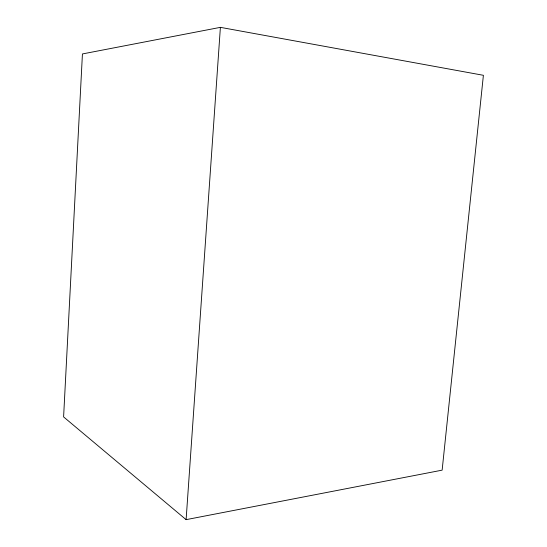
<?xml version="1.0" encoding="UTF-8"?>
<svg xmlns="http://www.w3.org/2000/svg" width="547" height="547" viewBox="0 0 547 547"><rect width="100%" height="100%" fill="white"/><g stroke="black" fill="none" stroke-linecap="round" stroke-linejoin="round"><path stroke-width="0.82" d="M186.11 519.65L220.393 27.35L483.398 75.301L442.14 470.153L186.11 519.65L63.602 416.917L82.433 53.941L220.393 27.35"/></g></svg>
